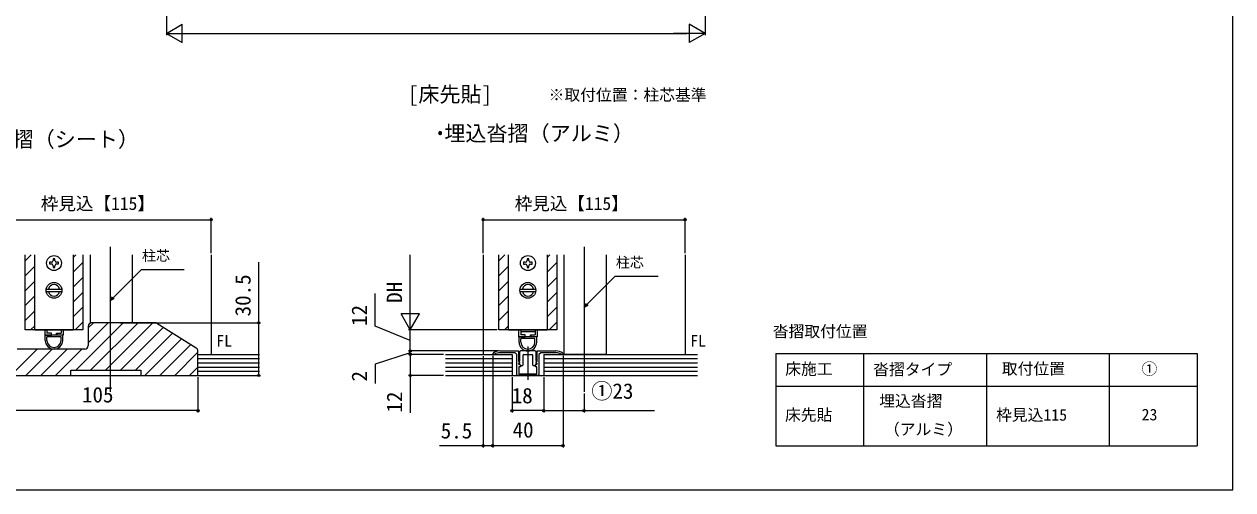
# Model space of a CAD drawing. Units: millimetres, scale not verified. Extents: x -525 to 525, y -783 to 779.
# Drawn here: x -163 to 525, y -783 to -518 of the extents above; entities that cross this region are included whole.
import ezdxf
from ezdxf.enums import TextEntityAlignment as Align

# ---------------------------------------------------------------- set-up
doc = ezdxf.new("R2010")
doc.units = ezdxf.units.MM
doc.header["$LTSCALE"] = 4
doc.layers.add('0-1_TABLE1', color=7, linetype='Continuous', lineweight=18)
for name, color, linetype in [('0-2_USER1', 3, 'Continuous'), ('0-3_YKK_11', 7, 'Continuous'), ('0-4_YKK_12', 2, 'Continuous'), ('0-5_YKK_13', 4, 'Continuous'), ('0-7_YKK_D', 6, 'Continuous'), ('0-8_YKK_ZWAK', 7, 'Continuous'), ('0-9_YSS_K', 3, 'Continuous'), ('0-A_YSS_KE', 3, 'Continuous')]:
    doc.layers.add(name, color=color, linetype=linetype)
doc.styles.add('ＭＳ ゴシック', font='')
doc.styles.get('ＭＳ ゴシック').set_extended_font_data('MS Gothic')

msp = doc.modelspace()

# ---------------------------------------------------------------- linework, layer by layer
at = {"layer": '0-1_TABLE1'}
for p, q in [((264.594, -705.672), (504.594, -705.672)), ((264.594, -705.672), (264.594, -758.189)), ((314.594, -705.672), (314.594, -758.189)), ((384.594, -705.672), (384.594, -758.189)), ((454.594, -705.672), (454.594, -758.189)), ((504.594, -705.672), (504.594, -758.189)), ((264.594, -724.251), (504.594, -724.251)), ((264.594, -758.189), (504.594, -758.189))]:
    msp.add_line(p, q, dxfattribs=at)
at = {"layer": '0-3_YKK_11'}
for p, q in [((121.052, -706.189), (120.752, -706.489)), ((126.152, -706.489), (125.852, -706.189)), ((118.576, -709.908), (118.752, -709.635)), ((118.727, -711.189), (118.664, -711.189)), ((118.727, -711.189), (118.94, -710.676)), ((127.964, -710.676), (128.176, -711.189)), ((128.152, -709.635), (128.327, -709.908))]:
    msp.add_line(p, q, dxfattribs=at)
for points in [[(104.529, -706.132), (104.353, -706.189), (103.452, -706.189), (103.452, -705.946), (103.633, -705.56)], [(107.452, -704.189), (118.152, -704.189), (118.152, -710.094), (118.649, -710.591), (118.402, -711.189)], [(129.752, -706.189), (129.752, -718.189), (123.452, -718.189), (117.152, -718.189), (117.152, -706.189), (116.152, -705.189), (107.452, -705.189)], [(118.664, -711.189), (118.514, -711.551), (119.364, -712.401), (119.576, -712.489), (120.452, -712.489), (120.752, -712.189), (120.752, -706.489)], [(128.152, -709.635), (128.152, -707.189), (128.152, -704.689), (127.652, -704.189), (119.252, -704.189), (118.752, -704.689), (118.752, -707.189), (118.752, -709.635)], [(121.052, -706.189), (123.452, -706.189), (125.852, -706.189)], [(126.152, -706.489), (126.152, -712.189), (126.452, -712.489), (127.327, -712.489), (127.54, -712.401), (128.39, -711.551), (128.24, -711.189), (128.176, -711.189)], [(128.502, -711.189), (128.254, -710.591), (128.752, -710.094), (128.752, -704.189), (139.452, -704.189)], [(139.452, -705.189), (130.752, -705.189), (129.752, -706.189)], [(143.27, -705.56), (143.452, -705.946), (143.452, -706.189), (142.55, -706.189), (142.375, -706.132)], [(118.402, -711.789), (118.552, -711.789), (119.202, -712.439), (119.202, -713.189), (118.352, -713.189), (118.352, -717.189), (122.993, -717.189), (123.177, -717.309), (123.727, -717.309), (123.91, -717.189), (128.552, -717.189), (128.552, -713.189), (127.702, -713.189), (127.702, -712.439), (128.352, -711.789), (128.502, -711.789)], [(118.576, -709.908), (118.514, -710.251), (118.94, -710.676)], [(127.964, -710.676), (128.39, -710.251), (128.327, -709.908)]]:
    msp.add_lwpolyline(points, dxfattribs=at)
for centre, radius, start, end in [((107.452, -710.189), 6, 90, 129.5212), ((107.452, -710.189), 5, 90, 125.77483), ((139.452, -710.189), 6, 50.4788, 90), ((139.452, -710.189), 5, 54.22517, 90), ((118.402, -711.489), 0.3, 90, 270), ((128.502, -711.489), 0.3, 270, 90)]:
    msp.add_arc(centre, radius, start, end, dxfattribs=at)
at = {"layer": '0-4_YKK_12'}
for p, q in [((-114.483, -644.925), (-114.483, -727.507)), ((155.455, -644.925), (155.455, -727.508)), ((-162.986, -652.942), (-159.531, -649.488)), ((-135.486, -650.898), (-134.076, -649.488)), ((-135.486, -659.383), (-129.986, -653.883)), ((-125.983, -649.488), (-125.982, -688.189)), ((-101.983, -649.488), (-101.982, -688.188)), ((-56.983, -649.488), (-56.983, -706.188)), ((97.955, -649.489), (97.955, -706.189)), ((106.952, -652.943), (110.406, -649.489)), ((134.452, -650.899), (135.862, -649.489)), ((134.452, -659.384), (139.952, -653.884)), ((143.953, -649.489), (143.955, -706.189)), ((167.953, -649.489), (167.955, -706.189)), ((212.955, -649.489), (212.955, -706.189)), ((-162.986, -661.428), (-157.486, -655.928)), ((106.952, -661.428), (112.452, -655.928)), ((-162.986, -669.913), (-157.486, -664.413)), ((-135.486, -667.869), (-129.986, -662.369)), ((106.952, -669.913), (112.452, -664.413)), ((134.452, -667.869), (139.952, -662.369)), ((-162.986, -678.398), (-157.486, -672.898)), ((-135.486, -676.354), (-129.986, -670.854)), ((106.952, -678.399), (112.452, -672.899)), ((134.452, -676.354), (139.952, -670.854)), ((-162.986, -686.883), (-157.486, -681.383)), ((-135.486, -684.839), (-129.986, -679.339)), ((106.952, -686.884), (112.452, -681.384)), ((134.452, -684.84), (139.952, -679.34)), ((-134.349, -692.188), (-129.986, -687.825)), ((-101.983, -688.188), (-125.982, -688.189)), ((135.588, -692.189), (139.952, -687.825)), ((-159.805, -692.188), (-157.486, -689.869)), ((110.132, -692.189), (112.452, -689.869)), ((123.452, -701.689), (123.452, -720.689)), ((167.953, -706.189), (143.955, -706.189))]:
    msp.add_line(p, q, dxfattribs=at)
for points in [[(-129.985, -649.488), (-129.985, -692.188), (-162.985, -692.188), (-162.985, -649.488)], [(139.952, -649.489), (139.952, -692.189), (106.952, -692.189), (106.952, -649.489)]]:
    msp.add_lwpolyline(points, dxfattribs=at)
at = {"layer": '0-5_YKK_13'}
for p, q in [((-157.486, -692.188), (-157.486, -649.488)), ((-147.986, -653.688), (-148.986, -653.688)), ((-135.486, -649.488), (-135.486, -692.188)), ((112.452, -692.189), (112.452, -649.489)), ((121.952, -653.689), (120.952, -653.689)), ((134.452, -649.489), (134.452, -692.189)), ((-144.986, -654.688), (-143.986, -654.688)), ((124.952, -654.689), (125.952, -654.689)), ((-150.923, -668.938), (-142.049, -668.938)), ((-150.923, -670.438), (-142.049, -670.438)), ((119.015, -668.939), (127.889, -668.939)), ((119.015, -670.439), (127.889, -670.439)), ((-157.486, -692.188), (-135.486, -692.188)), ((-151.786, -692.188), (-151.786, -695.188)), ((-151.786, -695.188), (-147.986, -695.188)), ((-151.486, -698.188), (-151.486, -695.188)), ((-150.586, -692.188), (-150.586, -693.988)), ((-150.586, -692.188), (-142.386, -692.188)), ((-147.986, -693.988), (-150.586, -693.988)), ((-148.186, -693.988), (-148.186, -695.188)), ((-147.986, -695.188), (-147.986, -693.988)), ((-144.986, -693.988), (-142.386, -693.988)), ((-144.986, -695.188), (-144.986, -693.988)), ((-141.186, -695.188), (-144.986, -695.188)), ((-144.786, -693.988), (-144.786, -695.188)), ((-142.386, -692.188), (-142.386, -693.988)), ((-141.186, -692.188), (-141.186, -695.188)), ((112.452, -692.189), (134.452, -692.189)), ((118.152, -692.189), (118.152, -696.189)), ((119.352, -692.189), (119.352, -694.989)), ((119.352, -692.189), (127.552, -692.189)), ((119.352, -693.189), (127.552, -693.189)), ((121.952, -694.989), (119.352, -694.989)), ((121.752, -694.989), (121.752, -696.189)), ((121.952, -696.189), (121.952, -694.989)), ((124.952, -694.989), (127.552, -694.989)), ((124.952, -696.189), (124.952, -694.989)), ((125.152, -694.989), (125.152, -696.189)), ((127.552, -692.189), (127.552, -694.989)), ((128.752, -692.189), (128.752, -696.189)), ((-142.486, -696.188), (-150.486, -696.188)), ((-150.486, -698.188), (-150.486, -696.188)), ((-142.486, -698.188), (-142.486, -696.188)), ((118.152, -696.189), (121.952, -696.189)), ((118.452, -699.189), (118.452, -696.189)), ((127.452, -697.189), (119.452, -697.189)), ((119.452, -699.189), (119.452, -697.189)), ((128.752, -696.189), (124.952, -696.189)), ((127.452, -699.189), (127.452, -697.189))]:
    msp.add_line(p, q, dxfattribs=at)
for points in [[(-148.986, -653.688), (-148.986, -654.688), (-147.986, -654.688)], [(-145.986, -652.688), (-145.986, -651.688), (-146.986, -651.688), (-146.986, -652.688)], [(-143.986, -654.688), (-143.986, -653.688), (-144.986, -653.688)], [(120.952, -653.689), (120.952, -654.689), (121.952, -654.689)], [(123.952, -652.689), (123.952, -651.689), (122.952, -651.689), (122.952, -652.689)], [(125.952, -654.689), (125.952, -653.689), (124.952, -653.689)], [(-146.986, -655.688), (-146.986, -656.688), (-145.986, -656.688), (-145.986, -655.688)], [(122.952, -655.689), (122.952, -656.689), (123.952, -656.689), (123.952, -655.689)], [(-141.486, -698.188), (-141.486, -695.188), (-151.486, -695.188)], [(128.452, -699.189), (128.452, -696.189), (118.452, -696.189)]]:
    msp.add_lwpolyline(points, dxfattribs=at)
for centre, radius in [((-146.486, -654.188), 4.25), ((123.452, -654.189), 4.25), ((-146.486, -669.688), 4.5), ((123.452, -669.689), 4.5)]:
    msp.add_circle(centre, radius, dxfattribs=at)
for centre, radius, start, end in [((-147.986, -652.688), 1, 270, 0), ((-144.986, -652.688), 1, 180, 270), ((121.952, -652.689), 1, 270, 0), ((124.952, -652.689), 1, 180, 270), ((-147.986, -655.688), 1, 0, 90), ((-144.986, -655.688), 1, 90, 180), ((121.952, -655.689), 1, 0, 90), ((124.952, -655.689), 1, 90, 180), ((-146.486, -669.688), 3.25, 13.34236, 166.65764), ((123.452, -669.689), 3.25, 13.34236, 166.65764), ((-146.486, -669.688), 3.25, 193.34236, 346.65764), ((123.452, -669.689), 3.25, 193.34236, 346.65764), ((-146.486, -698.188), 5, 180, 0), ((-146.486, -698.188), 4, 180, 0), ((123.452, -699.189), 5, 180, 0), ((123.452, -699.189), 4, 180, 0)]:
    msp.add_arc(centre, radius, start, end, dxfattribs=at)
at = {"layer": '0-7_YKK_D'}
for p, q in [((-82.5, -460.18), (-82.5, -524.379)), ((224.5, -460.18), (224.5, -524.379)), ((-82.5, -523.379), (-73.407, -518.129)), ((-73.407, -528.629), (-73.407, -518.129)), ((224.5, -523.379), (215.407, -518.129)), ((215.407, -518.129), (215.407, -528.629)), ((-82.5, -523.379), (-73.407, -528.629)), ((-82.5, -523.379), (-64.313, -523.379)), ((-72, -523.379), (214, -523.379)), ((224.5, -523.379), (206.313, -523.379)), ((224.5, -523.379), (215.407, -528.629)), ((-171.983, -629.488), (-56.983, -629.488)), ((-56.983, -648.488), (-56.983, -628.488)), ((97.955, -648.489), (97.955, -628.489)), ((97.955, -629.489), (212.955, -629.489)), ((212.955, -648.489), (212.955, -628.489)), ((56.468, -681.689), (56.468, -649.489)), ((56.468, -692.189), (56.468, -674.002)), ((-108.556, -688.188), (-28.863, -688.188)), ((56.468, -692.189), (51.218, -683.095)), ((61.718, -683.095), (51.218, -683.095)), ((56.468, -692.189), (61.718, -683.095)), ((105.952, -692.189), (55.468, -692.189)), ((69.73, -692.189), (55.468, -692.189)), ((56.468, -704.189), (56.468, -692.189)), ((56.468, -704.189), (56.468, -701.639)), ((106.452, -704.189), (55.468, -704.189)), ((106.452, -704.189), (55.468, -704.189)), ((75.468, -706.189), (55.468, -706.189)), ((75.468, -706.189), (55.468, -706.189)), ((56.468, -706.189), (56.468, -704.189)), ((56.468, -706.189), (56.468, -704.189)), ((56.468, -706.189), (56.468, -708.739)), ((97.955, -707.189), (97.955, -759.189)), ((103.452, -706.946), (103.452, -759.189)), ((103.452, -706.989), (103.452, -759.189)), ((143.452, -706.989), (143.452, -759.189)), ((-64.483, -719.189), (-64.483, -739.188)), ((-48.863, -718.188), (-28.863, -718.188)), ((75.468, -718.189), (55.468, -718.189)), ((114.452, -719.189), (114.452, -739.189)), ((132.452, -719.189), (132.452, -739.189)), ((132.452, -719.189), (132.452, -739.189)), ((155.455, -728.508), (155.455, -739.189)), ((-64.483, -738.188), (-169.483, -738.188)), ((132.452, -738.189), (114.452, -738.189)), ((143.452, -758.189), (103.452, -758.189))]:
    msp.add_line(p, q, dxfattribs=at)
for points in [[(-29.863, -718.188), (-29.863, -688.188), (-29.863, -653.684)], [(-114.483, -675.599), (-112.679, -673.796), (-96.718, -657.834), (-72.326, -657.834)], [(155.455, -679.437), (157.258, -677.634), (173.219, -661.672), (197.611, -661.672)], [(-112.196, -674.279), (-114.483, -675.599), (-113.163, -673.313)], [(56.468, -698.189), (36.468, -690.135), (36.468, -671.408)], [(157.741, -678.117), (155.455, -679.437), (156.775, -677.151)], [(56.468, -705.189), (36.468, -711.782), (36.468, -722.737)], [(56.468, -706.189), (56.468, -718.189), (56.468, -739.466)], [(132.452, -738.189), (155.455, -738.189), (195.618, -738.189)], [(103.452, -758.189), (97.955, -758.189), (73.177, -758.189)]]:
    msp.add_lwpolyline(points, dxfattribs=at)
for centre in [(-56.983, -629.488), (97.955, -629.489), (212.955, -629.489), (-29.863, -688.188), (56.468, -704.189), (56.468, -704.189), (56.468, -706.189), (56.468, -706.189), (-29.863, -718.188), (56.468, -718.189), (-64.483, -738.188), (114.452, -738.189), (132.452, -738.189), (132.452, -738.189), (155.455, -738.189), (97.955, -758.189), (103.452, -758.189), (103.452, -758.189), (143.452, -758.189)]:
    msp.add_circle(centre, 0.637, dxfattribs=at)
at = {"layer": '0-8_YKK_ZWAK'}
msp.add_lwpolyline([(-525, -783.3), (525, -783.3), (525, 746.7)], dxfattribs=at)
at = {"layer": '0-9_YSS_K'}
for p, q in [((-134.105, -715.189), (-107.105, -688.189)), ((-126.983, -691.096), (-124.075, -688.189)), ((-126.983, -699.581), (-115.59, -688.189)), ((-125.62, -715.189), (-98.62, -688.189)), ((-117.134, -715.189), (-90.134, -688.189)), ((-108.649, -715.189), (-84.277, -690.817)), ((-100.164, -715.189), (-79.056, -694.08)), ((-94.678, -718.189), (-73.834, -697.344)), ((-86.193, -718.189), (-68.612, -700.608)), ((-169.483, -716.625), (-156.046, -703.189)), ((-162.561, -718.189), (-147.561, -703.189)), ((-154.075, -718.189), (-139.075, -703.189)), ((-145.59, -718.189), (-130.59, -703.189)), ((-77.708, -718.189), (-64.483, -704.963)), ((-64.483, -706.188), (-29.363, -706.188)), ((-64.483, -708.588), (-29.363, -708.588)), ((76.468, -706.189), (114.452, -706.189)), ((76.468, -708.589), (114.452, -708.589)), ((114.452, -706.189), (114.452, -718.189)), ((132.452, -706.189), (220.074, -706.189)), ((132.452, -706.189), (132.452, -718.189)), ((132.452, -708.589), (220.074, -708.589)), ((-69.223, -718.189), (-64.483, -713.449)), ((-64.483, -710.988), (-29.363, -710.988)), ((-64.483, -713.388), (-29.363, -713.388)), ((-64.483, -715.788), (-29.363, -715.788)), ((76.468, -710.989), (114.452, -710.989)), ((76.468, -713.389), (114.452, -713.389)), ((76.468, -715.789), (114.452, -715.789)), ((132.452, -710.989), (220.074, -710.989)), ((132.452, -713.389), (220.074, -713.389)), ((132.452, -715.789), (220.074, -715.789)), ((-193.469, -718.188), (-29.363, -718.188)), ((-137.105, -718.189), (-136.983, -718.066)), ((76.468, -718.189), (220.074, -718.189))]:
    msp.add_line(p, q, dxfattribs=at)
at = {"layer": '0-A_YSS_KE'}
for p, q in [((-89.056, -688.189), (-124.983, -688.189)), ((-126.983, -690.189), (-126.983, -701.189)), ((-65.423, -702.601), (-87.996, -688.493)), ((-128.983, -703.189), (-167.483, -703.189))]:
    msp.add_line(p, q, dxfattribs=at)
msp.add_lwpolyline([(-169.483, -705.189), (-169.483, -718.189), (-159.483, -718.189), (-136.983, -718.189), (-136.983, -715.189), (-96.983, -715.189), (-96.983, -718.189), (-74.483, -718.189), (-64.483, -718.189), (-64.483, -704.297)], dxfattribs=at)
for centre, start, end in [((-124.983, -690.189), 90, 180), ((-89.056, -690.189), 57.99462, 90), ((-128.983, -701.189), 270, 0), ((-66.483, -704.297), 0, 57.99462)]:
    msp.add_arc(centre, 2, start, end, dxfattribs=at)

# ---------------------------------------------------------------- texts
at = {"layer": '0-1_TABLE1', "style": 'ＭＳ ゴシック'}
for s, p in [('床施工', (270.034, -719.717)), ('沓摺タイプ', (320.139, -719.973)), ('取付位置', (393.412, -719.615)), ('①', (472.997, -719.666)), ('埋込沓摺', (323.565, -737.939)), ('床先貼', (269.906, -745.924)), ('枠見込115', (390.114, -745.899)), ('23', (473.048, -745.72)), ('（アルミ）', (326.276, -754.115))]:
    msp.add_text(s, height=6.598, dxfattribs=at).set_placement(p, align=Align.BOTTOM_LEFT)
at = {"layer": '0-2_USER1', "style": 'ＭＳ ゴシック'}
for s, height, p in [('[床先貼]', 8.798, (55.104, -565.072)), ('※取付位置：柱芯基準', 6.598, (135.241, -563.645)), ('段沓摺（シート）', 8.798, (-194.079, -590.688)), ('埋込沓摺（アルミ）', 8.798, (75.859, -587.322)), ('FL', 6.598, (-54.005, -703.667)), ('FL', 6.598, (215.932, -703.667)), ('沓摺取付位置', 6.598, (262.929, -698.359))]:
    msp.add_text(s, height=height, dxfattribs=at).set_placement(p, align=Align.BOTTOM_LEFT)
at = {"layer": '0-2_USER1', "style": 'ＭＳ ゴシック', "width": 0.9}
msp.add_text('・', height=8.798, dxfattribs=at).set_placement((68.059, -587.322), align=Align.BOTTOM_LEFT)
at = {"layer": '0-7_YKK_D', "style": 'ＭＳ ゴシック'}
for s, height, p in [('枠見込【115】', 7.331, (-154, -626.125)), ('枠見込【115】', 7.331, (115.938, -626.125)), ('柱芯', 5.865, (-96.388, -654.626)), ('柱芯', 5.865, (173.549, -658.464)), ('①23', 8.798, (159.596, -734.075)), ('105', 8.798, (-130.551, -736.188)), ('18', 8.798, (114.213, -736.689)), ('5.5', 8.798, (73.791, -756.689)), ('40', 8.798, (114.724, -756.189))]:
    msp.add_text(s, height=height, dxfattribs=at).set_placement(p, align=Align.BOTTOM_LEFT)
for s, p in [('30.5', (-31.863, -684.525)), ('DH', (54.468, -676.805)), ('12', (34.468, -689.976)), ('2', (34.468, -721.623)), ('12', (54.468, -739.307))]:
    msp.add_text(s, height=8.798, rotation=90, dxfattribs=at).set_placement(p, align=Align.BOTTOM_LEFT)

doc.saveas('drawing.dxf')
